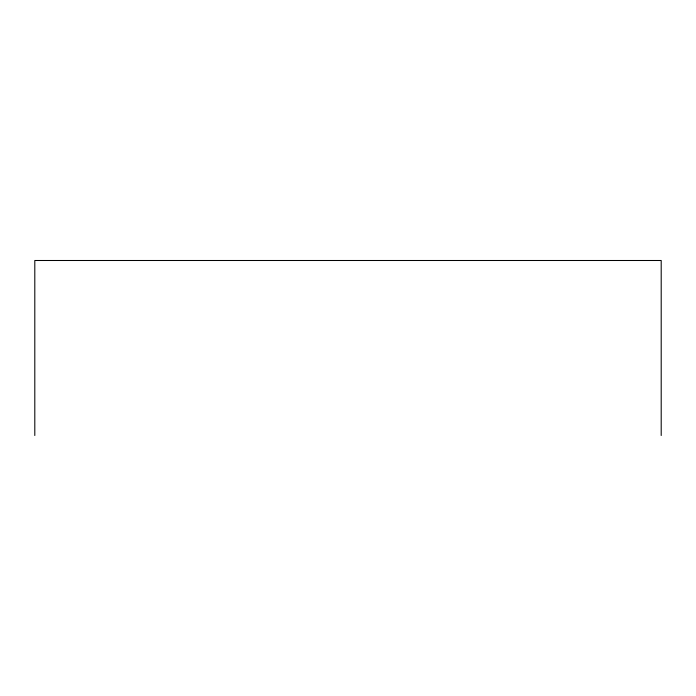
<?xml version="1.0" encoding="UTF-8"?>
<svg xmlns="http://www.w3.org/2000/svg" width="696" height="696" viewBox="0 0 696 696"><rect width="100%" height="100%" fill="white"/><g stroke="black" fill="none" stroke-linecap="round" stroke-linejoin="round"><path stroke-width="1.04" d="M661.2 435.505L661.2 260.495L34.8 260.495L34.8 435.505"/></g></svg>
